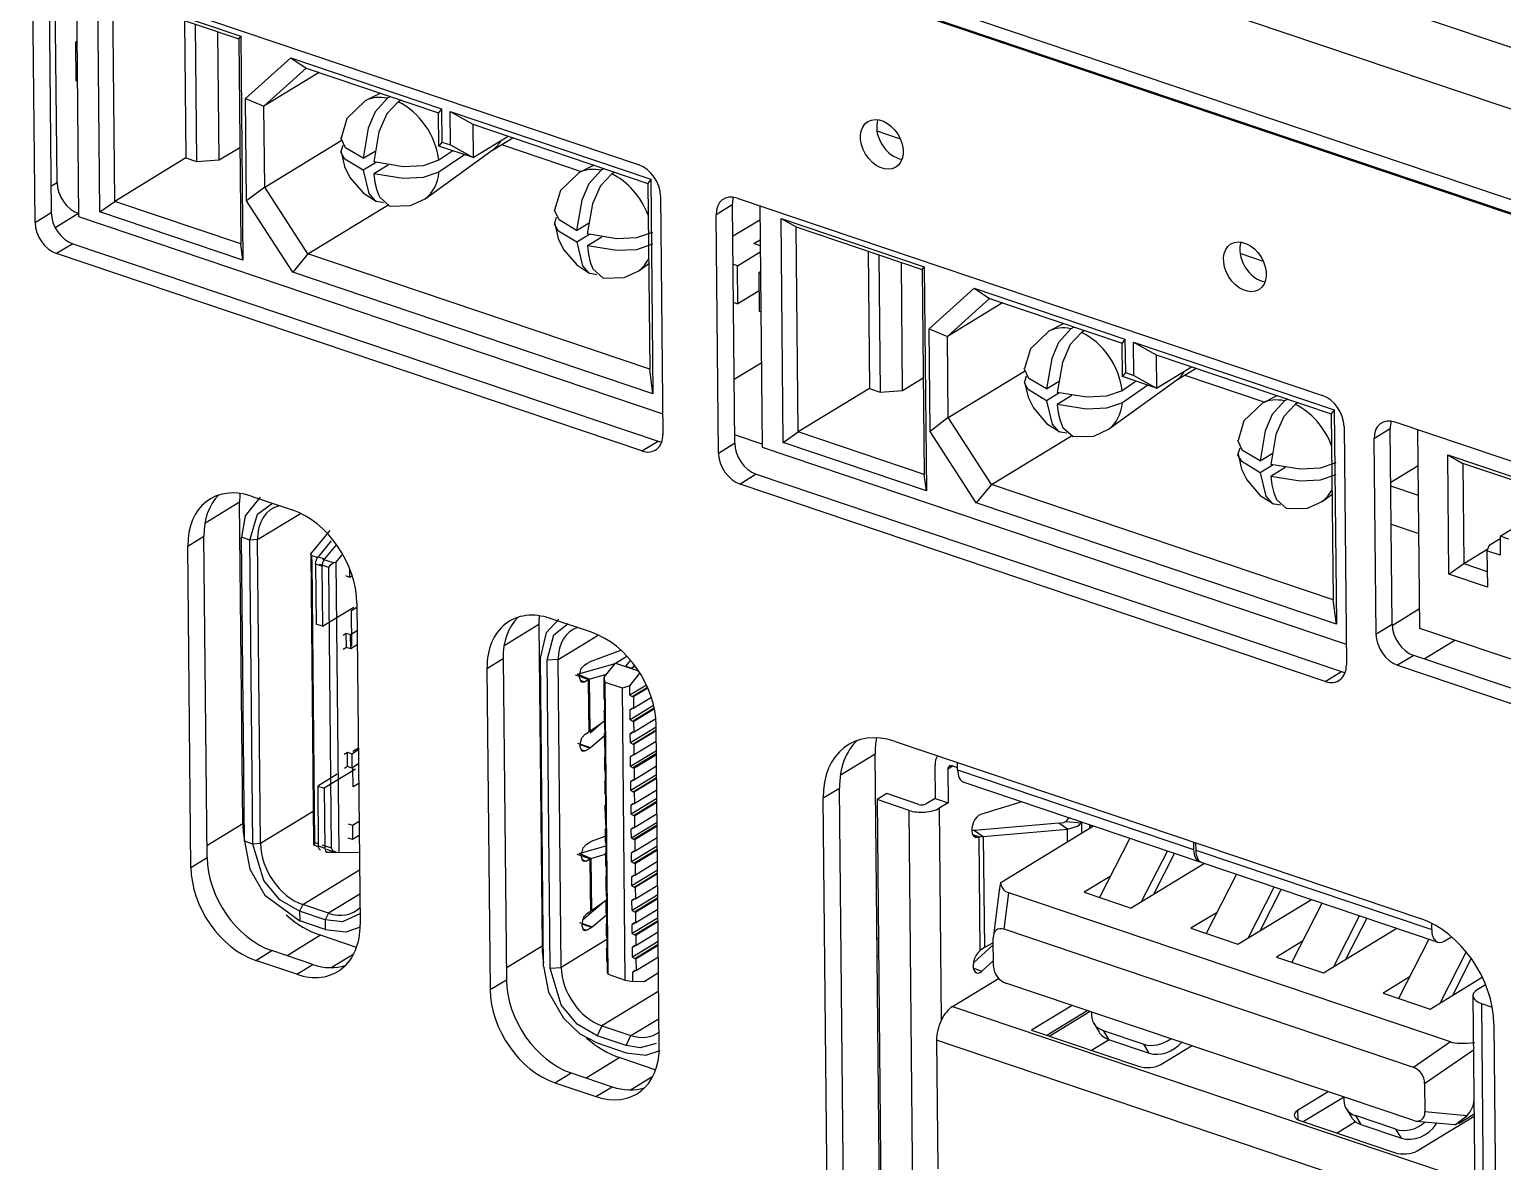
# Model space of a CAD drawing. Header units: millimetres. Extents: x 113 to 1101, y 63 to 734.
# Drawn here: x 945.29 to 972.78, y 255.66 to 276.79 of the extents above; entities that cross this region are included whole.
import ezdxf

# ---------------------------------------------------------------- set-up
doc = ezdxf.new("R2010")
doc.units = ezdxf.units.MM

msp = doc.modelspace()

# ---------------------------------------------------------------- linework, layer by layer
for p, q in [((1025.139, 258.844), (930.271, 290.853)), ((1025.15, 257.687), (930.282, 289.696)), ((940.264, 284.642), (1015.202, 259.358)), ((1015.692, 258.94), (940.754, 284.225)), ((940.876, 284.165), (1015.814, 258.881)), ((945.746, 277.949), (956.668, 274.264)), ((945.654, 277.823), (945.698, 273.373)), ((945.806, 273.934), (945.767, 277.942)), ((946.165, 277.808), (946.209, 273.298)), ((945.396, 273.188), (945.352, 277.638)), ((946.606, 273.386), (946.565, 277.569)), ((946.565, 277.569), (949.235, 276.668)), ((946.884, 273.584), (946.847, 277.411)), ((946.847, 277.411), (949.198, 276.617)), ((948.187, 276.958), (948.212, 274.394)), ((948.386, 276.891), (948.412, 274.326)), ((948.832, 274.356), (948.808, 276.749)), ((949.198, 276.617), (949.235, 276.668)), ((949.198, 276.617), (949.236, 272.79)), ((949.235, 276.668), (949.277, 272.485)), ((946.177, 276.568), (946.149, 276.551)), ((946.149, 276.551), (946.156, 275.839)), ((946.177, 276.541), (946.149, 276.551)), ((949.326, 275.507), (950.167, 276.265)), ((949.669, 275.362), (950.456, 276.072)), ((950.167, 276.265), (950.456, 276.072)), ((950.167, 276.265), (952.983, 275.314)), ((950.456, 276.072), (952.928, 275.239)), ((946.156, 275.839), (946.184, 275.829)), ((950.699, 275.991), (949.669, 275.362)), ((949.326, 275.507), (949.669, 275.362)), ((949.345, 273.592), (949.326, 275.507)), ((951.841, 275.605), (951.56, 275.463)), ((949.684, 273.849), (949.669, 275.362)), ((952.983, 275.314), (952.928, 275.239)), ((952.934, 274.616), (952.928, 275.239)), ((952.983, 275.314), (952.989, 274.691)), ((953.142, 275.261), (953.565, 275.023)), ((953.149, 274.638), (953.142, 275.261)), ((953.142, 275.261), (956.889, 273.996)), ((953.565, 275.023), (953.572, 274.4)), ((953.565, 275.023), (956.834, 273.92)), ((949.684, 273.849), (951.107, 274.718)), ((952.989, 274.691), (952.934, 274.616)), ((952.989, 274.691), (953.149, 274.638)), ((953.572, 274.4), (954.227, 274.8)), ((953.934, 274.542), (954.311, 274.772)), ((961.108, 274.9), (961.543, 274.754)), ((948.212, 274.394), (946.884, 273.584)), ((948.212, 274.394), (948.412, 274.326)), ((948.832, 274.356), (949.218, 274.592)), ((951.518, 274.387), (951.741, 274.523)), ((952.677, 273.632), (953.949, 274.553)), ((953.572, 274.4), (952.934, 274.616)), ((953.149, 274.638), (953.572, 274.4)), ((954.1, 274.643), (955.59, 274.14)), ((948.412, 274.326), (948.832, 274.356)), ((951.76, 274.311), (951.52, 274.165)), ((951.989, 274.262), (951.719, 274.097)), ((955.827, 274.26), (955.546, 274.118)), ((945.693, 273.865), (945.806, 273.934)), ((949.684, 273.849), (949.345, 273.592)), ((950.49, 272.601), (949.684, 273.849)), ((956.889, 273.996), (956.834, 273.92)), ((956.834, 273.92), (956.868, 270.45)), ((956.889, 273.996), (956.929, 269.991)), ((946.606, 273.386), (946.884, 273.584)), ((949.236, 272.79), (946.884, 273.584)), ((950.206, 272.26), (949.345, 273.592)), ((957.071, 273.684), (957.115, 269.234)), ((958.502, 273.645), (969.423, 269.96)), ((945.396, 273.188), (945.698, 273.373)), ((946.209, 273.354), (945.774, 273.089)), ((946.209, 273.298), (957.111, 269.619)), ((949.277, 272.485), (946.606, 273.386)), ((950.49, 272.601), (952, 273.522)), ((958.409, 273.519), (958.107, 273.335)), ((958.151, 268.885), (958.107, 273.335)), ((958.409, 273.519), (958.453, 269.069)), ((958.92, 273.504), (958.965, 268.994)), ((955.504, 273.042), (955.727, 273.178)), ((958.415, 272.931), (958.923, 273.24)), ((959.32, 273.265), (959.602, 273.107)), ((959.361, 269.082), (959.32, 273.265)), ((959.32, 273.265), (961.991, 272.364)), ((959.64, 269.28), (959.602, 273.107)), ((959.602, 273.107), (961.954, 272.313)), ((946.101, 272.793), (945.799, 272.609)), ((946.101, 272.793), (957.023, 269.108)), ((949.277, 272.485), (949.236, 272.79)), ((955.746, 272.966), (955.506, 272.82)), ((955.975, 272.917), (955.705, 272.753)), ((958.81, 272.794), (958.927, 272.865)), ((958.928, 272.754), (958.81, 272.794)), ((956.721, 268.924), (945.799, 272.609)), ((950.49, 272.601), (950.206, 272.26)), ((956.868, 270.45), (950.49, 272.601)), ((958.506, 272.382), (958.929, 272.64)), ((960.942, 272.654), (960.968, 270.09)), ((961.142, 272.587), (961.167, 270.023)), ((967.884, 272.614), (968.319, 272.467)), ((956.929, 269.991), (950.206, 272.26)), ((956.663, 272.287), (956.849, 272.421)), ((958.506, 272.382), (958.42, 272.411)), ((958.513, 271.67), (958.506, 272.382)), ((958.933, 272.265), (958.904, 272.247)), ((958.904, 272.247), (958.911, 271.535)), ((958.933, 272.238), (958.904, 272.247)), ((961.587, 270.052), (961.564, 272.445)), ((961.954, 272.313), (961.991, 272.364)), ((961.954, 272.313), (961.991, 268.486)), ((961.991, 272.364), (962.032, 268.181)), ((958.908, 271.911), (958.513, 271.67)), ((962.082, 271.203), (962.922, 271.961)), ((962.922, 271.961), (963.212, 271.769)), ((962.922, 271.961), (965.738, 271.011)), ((958.427, 271.699), (958.513, 271.67)), ((962.424, 271.059), (963.212, 271.769)), ((963.454, 271.687), (962.424, 271.059)), ((963.212, 271.769), (965.683, 270.935)), ((958.911, 271.535), (958.94, 271.526)), ((962.082, 271.203), (962.424, 271.059)), ((962.1, 269.288), (962.082, 271.203)), ((964.596, 271.301), (964.316, 271.159)), ((962.439, 269.546), (962.424, 271.059)), ((965.738, 271.011), (965.683, 270.935)), ((965.689, 270.312), (965.683, 270.935)), ((965.738, 271.011), (965.745, 270.388)), ((965.898, 270.957), (966.321, 270.72)), ((965.904, 270.334), (965.898, 270.957)), ((965.898, 270.957), (969.645, 269.693)), ((958.441, 270.261), (958.949, 270.571)), ((966.321, 270.72), (966.327, 270.097)), ((966.321, 270.72), (969.589, 269.617)), ((956.929, 269.991), (956.868, 270.45)), ((961.587, 270.052), (961.974, 270.288)), ((962.439, 269.546), (963.862, 270.414)), ((965.745, 270.388), (965.689, 270.312)), ((966.327, 270.097), (965.689, 270.312)), ((965.745, 270.388), (965.904, 270.334)), ((965.904, 270.334), (966.327, 270.097)), ((966.327, 270.097), (966.982, 270.496)), ((966.689, 270.238), (967.066, 270.468)), ((966.855, 270.339), (968.345, 269.837)), ((960.968, 270.09), (959.64, 269.28)), ((960.968, 270.09), (961.167, 270.023)), ((961.167, 270.023), (961.587, 270.052)), ((964.273, 270.083), (964.496, 270.219)), ((964.515, 270.007), (964.275, 269.861)), ((965.433, 269.328), (966.705, 270.249)), ((964.744, 269.958), (964.475, 269.794)), ((968.582, 269.957), (968.302, 269.815)), ((962.439, 269.546), (962.1, 269.288)), ((963.246, 268.298), (962.439, 269.546)), ((969.645, 269.693), (969.589, 269.617)), ((969.589, 269.617), (969.624, 266.146)), ((969.645, 269.693), (969.684, 265.688)), ((1011.038, 255.879), (970.779, 269.463)), ((958.964, 269.051), (958.452, 269.224)), ((959.361, 269.082), (959.64, 269.28)), ((961.991, 268.486), (959.64, 269.28)), ((962.962, 267.956), (962.1, 269.288)), ((963.246, 268.298), (964.739, 269.208)), ((969.826, 269.381), (969.87, 264.931)), ((970.687, 269.337), (970.385, 269.152)), ((970.385, 269.152), (970.421, 265.504)), ((970.723, 265.688), (970.687, 269.337)), ((971.241, 265.611), (971.204, 269.319)), ((956.721, 268.924), (957.023, 269.108)), ((958.151, 268.885), (958.453, 269.069)), ((958.965, 268.994), (969.867, 265.316)), ((962.032, 268.181), (959.361, 269.082)), ((968.259, 268.738), (968.482, 268.874)), ((968.501, 268.662), (968.261, 268.516)), ((968.73, 268.613), (968.461, 268.449)), ((970.697, 268.338), (971.211, 268.652)), ((971.761, 268.85), (972.043, 268.692)), ((971.761, 268.85), (977.19, 267.018)), ((971.783, 266.625), (971.761, 268.85)), ((972.043, 268.692), (972.062, 266.823)), ((973.016, 268.364), (972.043, 268.692)), ((958.856, 268.489), (958.554, 268.305)), ((958.856, 268.489), (969.778, 264.804)), ((962.032, 268.181), (961.991, 268.486)), ((949.429, 268.08), (950.194, 267.822)), ((969.476, 264.62), (958.554, 268.305)), ((963.246, 268.298), (962.962, 267.956)), ((969.624, 266.146), (963.246, 268.298)), ((969.419, 267.983), (969.604, 268.117)), ((971.216, 268.093), (970.697, 268.268)), ((949.214, 267.966), (948.566, 267.57)), ((949.274, 261.967), (949.214, 267.966)), ((969.684, 265.688), (962.962, 267.956)), ((949.547, 267.27), (950.348, 267.759)), ((970.704, 267.556), (971.223, 267.381)), ((972.738, 267.332), (973.21, 267.62)), ((948.246, 267.149), (948.548, 267.333)), ((948.607, 261.334), (948.548, 267.333)), ((949.407, 267.26), (949.247, 267.314)), ((949.303, 261.636), (949.247, 267.314)), ((949.547, 267.27), (949.407, 267.26)), ((949.463, 261.582), (949.407, 267.26)), ((949.603, 261.592), (949.547, 267.27)), ((972.738, 267.284), (972.535, 267.16)), ((972.905, 267.276), (972.738, 267.332)), ((972.738, 267.332), (972.741, 266.976)), ((948.306, 261.15), (948.246, 267.149)), ((950.541, 267.012), (950.594, 261.581)), ((950.68, 266.93), (950.548, 266.975)), ((972.062, 266.823), (972.509, 267.096)), ((972.535, 267.16), (972.494, 267.059)), ((972.741, 266.976), (972.494, 267.059)), ((972.494, 267.059), (972.501, 266.383)), ((950.561, 266.852), (950.613, 261.613)), ((950.63, 266.812), (950.641, 265.693)), ((950.75, 266.772), (950.63, 266.812)), ((950.679, 266.95), (950.798, 266.909)), ((950.88, 266.745), (950.702, 266.804)), ((950.75, 266.772), (950.761, 265.653)), ((950.967, 266.833), (950.769, 266.9)), ((950.932, 261.505), (950.88, 266.745)), ((951.073, 261.419), (951.019, 266.85)), ((951.274, 266.564), (951.273, 266.719)), ((971.783, 266.625), (972.062, 266.823)), ((972.062, 266.823), (972.498, 266.676)), ((951.274, 266.564), (951.194, 266.591)), ((951.318, 266.591), (951.274, 266.564)), ((972.501, 266.383), (971.783, 266.625)), ((969.684, 265.688), (969.624, 266.146)), ((950.761, 265.653), (951.347, 266.01)), ((951.301, 265.947), (951.404, 266.01)), ((951.308, 265.28), (951.301, 265.947)), ((951.403, 266.083), (951.462, 260.085)), ((970.723, 265.668), (971.237, 265.982)), ((950.761, 265.653), (950.641, 265.693)), ((954.799, 265.682), (954.15, 265.287)), ((954.799, 265.682), (954.858, 259.684)), ((955.779, 265.539), (955.013, 265.797)), ((970.421, 265.504), (970.723, 265.688)), ((977.778, 263.405), (971.241, 265.611)), ((951.145, 265.486), (951.205, 265.523)), ((951.208, 265.256), (951.205, 265.523)), ((951.205, 265.523), (951.285, 265.496)), ((951.285, 265.496), (951.408, 265.572)), ((951.287, 265.229), (951.285, 265.496)), ((951.411, 265.305), (951.287, 265.229)), ((971.32, 265.043), (971.891, 265.391)), ((951.208, 265.256), (951.147, 265.219)), ((951.287, 265.229), (951.208, 265.256)), ((953.831, 264.865), (954.133, 265.049)), ((954.133, 265.049), (954.192, 259.051)), ((954.888, 259.308), (954.832, 265.057)), ((955.218, 259.282), (955.161, 265.032)), ((955.746, 264.984), (956.33, 265.204)), ((956.228, 264.962), (956.442, 265.093)), ((971.126, 265.108), (970.824, 264.924)), ((1011.385, 251.524), (971.126, 265.108)), ((953.831, 264.865), (953.89, 258.867)), ((955.008, 259.268), (954.951, 265.017)), ((955.52, 264.756), (956.223, 264.956)), ((955.739, 264.664), (956.062, 264.756)), ((956.018, 264.702), (956.228, 264.962)), ((956.228, 264.962), (956.66, 264.816)), ((956.508, 265.019), (956.418, 264.908)), ((956.418, 264.908), (956.537, 264.867)), ((956.497, 264.54), (956.686, 264.775)), ((956.537, 264.867), (956.583, 264.924)), ((956.598, 264.904), (956.537, 264.867)), ((969.476, 264.62), (969.778, 264.804)), ((970.824, 264.924), (1011.083, 251.34)), ((955.559, 264.693), (955.559, 264.737)), ((955.569, 264.642), (955.651, 264.614)), ((955.651, 264.614), (955.719, 264.656)), ((955.739, 264.664), (955.749, 263.69)), ((956.011, 264.531), (956.02, 264.537)), ((956.015, 264.519), (956.011, 264.531)), ((956.011, 264.531), (956.013, 264.309)), ((956.015, 264.519), (956.02, 264.526)), ((956.02, 264.526), (956.018, 264.702)), ((956.038, 264.6), (956.018, 264.702)), ((956.092, 259.154), (956.038, 264.6)), ((956.357, 264.492), (956.038, 264.6)), ((956.497, 264.54), (956.357, 264.492)), ((956.411, 259.046), (956.357, 264.492)), ((956.499, 264.365), (956.497, 264.54)), ((956.807, 264.553), (956.499, 264.365)), ((956.541, 264.341), (956.824, 264.514)), ((956.569, 264.343), (956.83, 264.502)), ((954.812, 264.324), (954.839, 264.34)), ((956.013, 264.309), (956.017, 264.296)), ((956.017, 264.296), (956.023, 264.25)), ((956.023, 264.25), (956.025, 264.063)), ((956.499, 264.365), (956.541, 264.341)), ((956.541, 264.341), (956.569, 264.343)), ((956.571, 264.121), (956.569, 264.343)), ((956.899, 264.32), (956.571, 264.121)), ((954.84, 264.175), (954.814, 264.159)), ((956.015, 264.069), (956.025, 264.074)), ((956.019, 264.056), (956.015, 264.069)), ((956.015, 264.069), (956.017, 263.864)), ((956.025, 264.063), (956.019, 264.056)), ((956.551, 264.119), (956.501, 264.089)), ((956.501, 264.089), (956.543, 264.119)), ((956.503, 263.902), (956.501, 264.089)), ((956.941, 264.169), (956.503, 263.902)), ((956.543, 264.119), (956.571, 264.121)), ((956.545, 263.878), (956.951, 264.126)), ((956.573, 263.88), (956.954, 264.112)), ((954.818, 263.744), (954.84, 263.757)), ((954.819, 263.646), (954.845, 263.663)), ((955.661, 263.635), (955.729, 263.677)), ((955.749, 263.69), (956.017, 263.88)), ((955.755, 263.662), (955.994, 263.864)), ((956.017, 263.864), (956.021, 263.851)), ((956.021, 263.851), (956.027, 263.805)), ((956.027, 263.805), (956.029, 263.636)), ((956.503, 263.902), (956.545, 263.878)), ((956.506, 263.644), (956.555, 263.674)), ((956.547, 263.674), (956.506, 263.644)), ((956.988, 263.768), (956.507, 263.475)), ((956.545, 263.878), (956.573, 263.88)), ((956.575, 263.676), (956.547, 263.674)), ((956.55, 263.451), (956.989, 263.719)), ((956.575, 263.676), (956.573, 263.88)), ((956.982, 263.923), (956.575, 263.676)), ((956.578, 263.453), (956.989, 263.704)), ((957.047, 257.802), (956.988, 263.8)), ((951.327, 263.322), (951.43, 263.384)), ((955.523, 263.466), (955.762, 263.385)), ((955.572, 263.402), (955.572, 263.447)), ((955.749, 263.375), (955.572, 263.435)), ((955.762, 263.385), (956.02, 263.603)), ((956.02, 263.641), (956.029, 263.647)), ((956.023, 263.629), (956.02, 263.641)), ((956.02, 263.641), (956.022, 263.437)), ((956.022, 263.437), (956.025, 263.424)), ((956.029, 263.636), (956.023, 263.629)), ((956.025, 263.424), (956.032, 263.378)), ((956.032, 263.378), (956.033, 263.191)), ((956.507, 263.475), (956.506, 263.644)), ((956.507, 263.475), (956.55, 263.451)), ((956.55, 263.451), (956.578, 263.453)), ((956.58, 263.248), (956.578, 263.453)), ((956.991, 263.499), (956.58, 263.248)), ((961.447, 263.502), (971.253, 260.193)), ((951.167, 263.261), (951.227, 263.298)), ((951.23, 263.031), (951.227, 263.298)), ((951.227, 263.298), (951.307, 263.271)), ((951.307, 263.271), (951.43, 263.347)), ((951.307, 263.271), (951.309, 263.004)), ((954.849, 263.272), (954.823, 263.256)), ((955.582, 263.352), (955.664, 263.324)), ((955.664, 263.324), (955.749, 263.375)), ((956.024, 263.196), (956.033, 263.202)), ((956.028, 263.184), (956.024, 263.196)), ((956.024, 263.196), (956.026, 262.974)), ((956.033, 263.191), (956.028, 263.184)), ((956.51, 263.217), (956.559, 263.247)), ((956.552, 263.246), (956.51, 263.217)), ((956.512, 263.03), (956.51, 263.217)), ((956.992, 263.323), (956.512, 263.03)), ((956.58, 263.248), (956.552, 263.246)), ((956.993, 263.274), (956.554, 263.006)), ((956.582, 263.008), (956.993, 263.259)), ((961.075, 263.263), (960.424, 262.866)), ((961.189, 251.693), (961.075, 263.263)), ((962.614, 262.973), (962.613, 263.109)), ((951.033, 262.888), (950.671, 262.668)), ((951.376, 262.984), (950.791, 262.627)), ((951.23, 263.031), (951.169, 262.994)), ((951.309, 263.004), (951.23, 263.031)), ((951.433, 263.08), (951.309, 263.004)), ((951.334, 262.654), (951.33, 263.017)), ((956.026, 262.974), (956.03, 262.961)), ((956.03, 262.961), (956.036, 262.915)), ((956.036, 262.915), (956.038, 262.746)), ((956.554, 263.006), (956.512, 263.03)), ((956.997, 262.878), (956.516, 262.585)), ((956.554, 263.006), (956.582, 263.008)), ((956.558, 262.561), (956.997, 262.829)), ((956.584, 262.786), (956.582, 263.008)), ((956.995, 263.036), (956.584, 262.786)), ((962.192, 263.06), (962.198, 262.437)), ((962.525, 263.037), (962.431, 262.98)), ((962.431, 262.98), (962.437, 262.357)), ((962.614, 263.007), (962.51, 263.042)), ((962.614, 262.973), (967.019, 261.486)), ((950.671, 262.668), (950.682, 261.549)), ((950.671, 262.668), (950.791, 262.627)), ((950.791, 262.627), (950.802, 261.508)), ((951.437, 262.717), (951.334, 262.654)), ((954.829, 262.62), (954.856, 262.636)), ((956.028, 262.751), (956.038, 262.757)), ((956.032, 262.739), (956.028, 262.751)), ((956.028, 262.751), (956.031, 262.529)), ((956.038, 262.746), (956.032, 262.739)), ((956.564, 262.784), (956.514, 262.754)), ((956.514, 262.754), (956.556, 262.784)), ((956.516, 262.585), (956.514, 262.754)), ((956.516, 262.585), (956.558, 262.561)), ((956.556, 262.784), (956.584, 262.786)), ((956.558, 262.561), (956.586, 262.563)), ((956.586, 262.563), (956.997, 262.814)), ((956.589, 262.341), (956.586, 262.563)), ((957, 262.591), (956.589, 262.341)), ((960.107, 262.446), (960.409, 262.63)), ((960.523, 251.06), (960.409, 262.63)), ((962.728, 262.741), (967.132, 261.255)), ((956.031, 262.529), (956.034, 262.516)), ((956.033, 262.306), (956.042, 262.312)), ((956.037, 262.294), (956.033, 262.306)), ((956.033, 262.306), (956.035, 262.084)), ((956.034, 262.516), (956.041, 262.47)), ((956.042, 262.301), (956.037, 262.294)), ((956.041, 262.47), (956.042, 262.301)), ((956.568, 262.339), (956.519, 262.309)), ((956.519, 262.309), (956.561, 262.339)), ((956.52, 262.14), (956.519, 262.309)), ((957.001, 262.433), (956.52, 262.14)), ((956.561, 262.339), (956.589, 262.341)), ((956.563, 262.116), (957.002, 262.384)), ((956.591, 262.118), (957.002, 262.369)), ((960.221, 250.876), (960.107, 262.446)), ((961.291, 262.526), (961.11, 262.416)), ((961.11, 262.416), (961.217, 251.558)), ((961.708, 262.214), (961.11, 262.416)), ((961.889, 262.324), (961.291, 262.526)), ((962.198, 262.437), (962.029, 262.334)), ((962.198, 262.437), (962.437, 262.357)), ((962.437, 262.357), (962.268, 262.254)), ((963.812, 262.375), (963.04, 262.136)), ((950.588, 262.193), (949.603, 261.592)), ((951.32, 261.936), (951.444, 262.012)), ((954.834, 262.09), (954.861, 262.106)), ((956.035, 262.084), (956.039, 262.071)), ((956.039, 262.071), (956.045, 262.025)), ((956.045, 262.025), (956.047, 261.856)), ((956.52, 262.14), (956.563, 262.116)), ((956.563, 262.116), (956.591, 262.118)), ((956.593, 261.896), (956.591, 262.118)), ((957.004, 262.146), (956.593, 261.896)), ((961.815, 251.356), (961.708, 262.214)), ((962.268, 262.254), (962.307, 258.291)), ((964.69, 262.079), (964.633, 262.008)), ((964.633, 262.008), (964.927, 261.982)), ((948.605, 261.559), (949.274, 261.967)), ((951.24, 261.963), (951.32, 261.936)), ((951.32, 261.936), (951.322, 261.669)), ((951.446, 261.745), (951.322, 261.669)), ((955.78, 261.638), (956.038, 261.735)), ((956.037, 261.861), (956.046, 261.867)), ((956.041, 261.849), (956.037, 261.861)), ((956.037, 261.861), (956.039, 261.639)), ((956.047, 261.856), (956.041, 261.849)), ((956.573, 261.894), (956.523, 261.864)), ((956.523, 261.864), (956.565, 261.894)), ((956.525, 261.695), (956.523, 261.864)), ((957.006, 261.988), (956.525, 261.695)), ((956.565, 261.894), (956.593, 261.896)), ((957.006, 261.939), (956.567, 261.671)), ((956.595, 261.673), (957.006, 261.924)), ((963.017, 261.719), (962.894, 261.76)), ((962.906, 261.739), (962.99, 261.71)), ((964.502, 261.977), (962.931, 261.84)), ((962.931, 261.84), (963.094, 261.727)), ((963.094, 261.727), (964.665, 261.864)), ((963.418, 260.866), (965.151, 261.923)), ((964.665, 261.864), (964.502, 261.977)), ((964.667, 261.629), (964.665, 261.864)), ((964.927, 261.982), (964.937, 261.995)), ((964.927, 261.982), (964.929, 261.788)), ((965.075, 261.949), (965.076, 261.878)), ((965.114, 261.901), (965.113, 261.936)), ((949.463, 261.582), (949.303, 261.636)), ((949.603, 261.592), (949.463, 261.582)), ((950.59, 261.572), (950.683, 261.541)), ((950.682, 261.59), (950.613, 261.613)), ((950.682, 261.549), (950.802, 261.508)), ((950.932, 261.505), (950.756, 261.564)), ((950.834, 261.49), (951.011, 261.43)), ((951.322, 261.669), (951.243, 261.696)), ((955.553, 261.41), (956.05, 261.551)), ((955.681, 261.579), (955.766, 261.631)), ((956.039, 261.639), (956.043, 261.626)), ((956.043, 261.626), (956.049, 261.58)), ((956.049, 261.58), (956.051, 261.411)), ((956.567, 261.671), (956.525, 261.695)), ((957.01, 261.543), (956.529, 261.25)), ((956.567, 261.671), (956.595, 261.673)), ((956.572, 261.226), (957.011, 261.494)), ((956.597, 261.451), (956.595, 261.673)), ((957.008, 261.701), (956.597, 261.451)), ((956.6, 261.228), (957.011, 261.479)), ((962.99, 261.71), (963.017, 261.719)), ((963.038, 259.596), (963.017, 261.719)), ((963.094, 261.727), (963.114, 259.654)), ((965.827, 261.695), (965.263, 260.587)), ((966.529, 261.458), (966.043, 260.504)), ((967.017, 261.622), (967.019, 261.486)), ((967.057, 261.609), (967.058, 261.473)), ((967.058, 261.473), (971.463, 259.987)), ((948.306, 261.15), (948.607, 261.334)), ((955.592, 261.346), (955.592, 261.391)), ((955.602, 261.296), (955.684, 261.268)), ((955.684, 261.268), (955.752, 261.309)), ((955.772, 261.318), (956.042, 261.395)), ((955.772, 261.318), (955.782, 260.344)), ((956.042, 261.416), (956.051, 261.422)), ((956.045, 261.404), (956.042, 261.416)), ((956.042, 261.416), (956.044, 261.194)), ((956.044, 261.194), (956.048, 261.181)), ((956.051, 261.411), (956.045, 261.404)), ((956.048, 261.181), (956.054, 261.135)), ((956.577, 261.449), (956.528, 261.419)), ((956.528, 261.419), (956.569, 261.449)), ((956.529, 261.25), (956.528, 261.419)), ((956.529, 261.25), (956.572, 261.226)), ((956.569, 261.449), (956.597, 261.451)), ((956.572, 261.226), (956.6, 261.228)), ((956.602, 261.006), (956.6, 261.228)), ((957.013, 261.256), (956.602, 261.006)), ((967.223, 261.224), (965.853, 260.388)), ((966.661, 261.413), (966.268, 260.641)), ((967.172, 261.241), (971.577, 259.755)), ((950.393, 260.456), (951.452, 261.102)), ((956.046, 260.971), (956.055, 260.977)), ((956.05, 260.959), (956.046, 260.971)), ((956.046, 260.971), (956.048, 260.749)), ((956.055, 260.966), (956.05, 260.959)), ((956.054, 261.135), (956.055, 260.966)), ((956.582, 261.004), (956.532, 260.974)), ((956.532, 260.974), (956.574, 261.004)), ((956.534, 260.805), (956.532, 260.974)), ((957.014, 261.098), (956.534, 260.805)), ((956.574, 261.004), (956.602, 261.006)), ((956.576, 260.781), (957.015, 261.049)), ((956.604, 260.783), (957.015, 261.034)), ((965.464, 260.981), (964.976, 260.684)), ((967.82, 261.022), (967.256, 259.915)), ((951.457, 260.652), (950.871, 260.295)), ((956.048, 260.749), (956.052, 260.736)), ((956.052, 260.736), (956.058, 260.69)), ((956.058, 260.69), (956.06, 260.503)), ((956.534, 260.805), (956.576, 260.781)), ((957.019, 260.635), (956.538, 260.342)), ((956.576, 260.781), (956.604, 260.783)), ((956.606, 260.561), (956.604, 260.783)), ((957.017, 260.811), (956.606, 260.561)), ((963.398, 260.776), (963.281, 259.871)), ((963.483, 259.993), (963.571, 260.672)), ((971.812, 257.891), (963.571, 260.672)), ((964.976, 260.684), (965.853, 260.388)), ((968.522, 260.786), (968.036, 259.831)), ((968.654, 260.741), (968.261, 259.969)), ((950.393, 260.456), (950.333, 260.33)), ((950.871, 260.295), (950.393, 260.456)), ((955.616, 260.171), (956.027, 260.518)), ((955.782, 260.344), (956.06, 260.541)), ((956.05, 260.509), (956.06, 260.514)), ((956.054, 260.496), (956.05, 260.509)), ((956.05, 260.509), (956.052, 260.304)), ((956.06, 260.503), (956.054, 260.496)), ((956.586, 260.559), (956.536, 260.529)), ((956.536, 260.529), (956.578, 260.559)), ((956.538, 260.342), (956.536, 260.529)), ((956.578, 260.559), (956.606, 260.561)), ((956.581, 260.318), (957.019, 260.586)), ((956.609, 260.32), (957.02, 260.571)), ((957.022, 260.366), (956.611, 260.116)), ((967.846, 259.716), (969.216, 260.551)), ((969.415, 260.485), (968.85, 259.377)), ((950.812, 260.169), (950.333, 260.33)), ((950.333, 260.33), (950.335, 260.152)), ((950.813, 259.991), (950.335, 260.152)), ((950.871, 260.295), (950.812, 260.169)), ((950.812, 260.169), (950.813, 259.991)), ((955.556, 260.12), (955.796, 260.039)), ((955.605, 260.056), (955.605, 260.1)), ((955.782, 260.029), (955.605, 260.089)), ((955.694, 260.289), (955.762, 260.33)), ((955.796, 260.039), (956.06, 260.263)), ((956.052, 260.304), (956.056, 260.291)), ((956.055, 260.081), (956.064, 260.087)), ((956.059, 260.069), (956.055, 260.081)), ((956.055, 260.081), (956.057, 259.877)), ((956.056, 260.291), (956.062, 260.245)), ((956.062, 260.245), (956.064, 260.076)), ((956.538, 260.342), (956.581, 260.318)), ((956.541, 260.084), (956.59, 260.114)), ((956.583, 260.114), (956.541, 260.084)), ((956.542, 259.915), (956.541, 260.084)), ((957.023, 260.208), (956.542, 259.915)), ((956.581, 260.318), (956.609, 260.32)), ((956.611, 260.116), (956.583, 260.114)), ((956.585, 259.891), (957.024, 260.159)), ((956.611, 260.116), (956.609, 260.32)), ((956.613, 259.893), (957.024, 260.144)), ((967.457, 260.309), (966.969, 260.012)), ((970.116, 260.248), (969.63, 259.293)), ((970.249, 260.203), (969.856, 259.431)), ((971.463, 259.987), (971.462, 260.105)), ((950.724, 259.881), (950.1, 259.5)), ((951.396, 259.655), (950.724, 259.881)), ((955.615, 260.005), (955.697, 259.977)), ((955.697, 259.977), (955.782, 260.029)), ((956.057, 259.877), (956.061, 259.864)), ((956.064, 260.076), (956.059, 260.069)), ((956.061, 259.864), (956.067, 259.818)), ((956.067, 259.818), (956.068, 259.631)), ((956.542, 259.915), (956.585, 259.891)), ((956.585, 259.891), (956.613, 259.893)), ((956.615, 259.688), (956.613, 259.893)), ((957.026, 259.939), (956.615, 259.688)), ((961.135, 259.827), (961.109, 259.811)), ((963.284, 259.302), (963.279, 259.832)), ((971.122, 257.415), (963.483, 259.993)), ((966.969, 260.012), (967.846, 259.716)), ((969.44, 259.178), (970.811, 260.013)), ((971.408, 259.812), (970.843, 258.704)), ((971.708, 259.778), (971.832, 259.854)), ((949.514, 259.412), (949.816, 259.596)), ((950.582, 259.338), (949.816, 259.596)), ((950.924, 259.278), (951.344, 259.534)), ((954.19, 259.276), (954.858, 259.684)), ((956.067, 259.8), (955.218, 259.282)), ((956.059, 259.636), (956.068, 259.642)), ((956.063, 259.624), (956.059, 259.636)), ((956.059, 259.636), (956.061, 259.414)), ((956.068, 259.631), (956.063, 259.624)), ((956.545, 259.657), (956.595, 259.687)), ((956.587, 259.686), (956.545, 259.657)), ((956.547, 259.47), (956.545, 259.657)), ((957.028, 259.763), (956.547, 259.47)), ((956.615, 259.688), (956.587, 259.686)), ((956.589, 259.446), (957.028, 259.714)), ((956.617, 259.448), (957.028, 259.699)), ((963.28, 259.704), (962.909, 259.365)), ((963.038, 259.596), (963.011, 259.572)), ((963.28, 259.74), (963.114, 259.654)), ((969.051, 259.771), (968.564, 259.474)), ((972.107, 259.571), (971.623, 258.621)), ((950.28, 259.153), (949.514, 259.412)), ((950.28, 259.153), (950.582, 259.338)), ((955.008, 259.268), (955.218, 259.282)), ((956.061, 259.414), (956.065, 259.401)), ((956.065, 259.401), (956.071, 259.355)), ((956.071, 259.355), (956.073, 259.18)), ((956.547, 259.47), (956.589, 259.446)), ((956.589, 259.446), (956.617, 259.448)), ((956.619, 259.226), (956.617, 259.448)), ((957.03, 259.476), (956.619, 259.226)), ((961.112, 259.48), (961.139, 259.497)), ((962.908, 259.267), (963.069, 259.212)), ((963.069, 259.212), (963.283, 259.408)), ((968.564, 259.474), (969.44, 259.178)), ((972.2, 259.449), (971.849, 258.758)), ((953.89, 258.867), (954.192, 259.051)), ((956.073, 259.18), (956.092, 259.154)), ((956.092, 259.154), (956.411, 259.046)), ((956.411, 259.046), (956.551, 259.019)), ((956.599, 259.224), (956.55, 259.194)), ((956.55, 259.194), (956.591, 259.224)), ((956.551, 259.019), (956.55, 259.194)), ((956.763, 259.015), (956.551, 259.019)), ((956.591, 259.224), (956.619, 259.226)), ((957.033, 259.18), (956.763, 259.015)), ((962.519, 258.552), (963.38, 259.077)), ((971.108, 256.427), (963.517, 258.988)), ((971.044, 259.099), (970.557, 258.801)), ((971.434, 258.505), (972.407, 259.099)), ((957.037, 258.84), (955.976, 258.193)), ((970.557, 258.801), (971.434, 258.505)), ((972.232, 258.753), (972.339, 247.895)), ((972.469, 258.959), (972.313, 258.864)), ((962.519, 258.552), (972.266, 255.263)), ((964.75, 258.572), (963.995, 258.111)), ((964.278, 258.016), (965.033, 258.476)), ((965.088, 258.458), (964.333, 257.997)), ((972.39, 258.61), (972.591, 258.542)), ((972.39, 258.61), (972.497, 247.752)), ((955.976, 258.193), (956.518, 258.01)), ((956.518, 258.01), (957.042, 258.33)), ((965.156, 258.239), (965.256, 258.074)), ((972.623, 258.223), (972.737, 246.653)), ((956.429, 257.821), (955.886, 258.004)), ((956.429, 257.821), (956.518, 258.01)), ((962.222, 257.923), (962.245, 255.52)), ((972.067, 254.601), (962.222, 257.923)), ((963.995, 258.111), (965.988, 257.439)), ((965.113, 257.734), (965.441, 257.934)), ((965.332, 258.103), (965.432, 257.937)), ((965.332, 258.103), (966.088, 257.848)), ((965.432, 257.937), (966.188, 257.682)), ((971.812, 257.891), (971.122, 257.415)), ((955.888, 257.871), (956.43, 257.688)), ((966.188, 257.682), (966.088, 257.848)), ((966.408, 257.469), (966.982, 257.819)), ((971.331, 257.115), (972.242, 257.743)), ((956.309, 257.598), (955.684, 257.217)), ((956.309, 257.598), (956.98, 257.371)), ((955.099, 257.128), (955.401, 257.312)), ((955.099, 257.128), (955.864, 256.87)), ((955.401, 257.312), (956.166, 257.054)), ((956.509, 256.994), (956.928, 257.25)), ((971.331, 257.115), (971.336, 256.585)), ((955.864, 256.87), (956.166, 257.054)), ((969.533, 256.958), (968.959, 256.608)), ((969.061, 256.402), (969.817, 256.862)), ((968.959, 256.608), (968.961, 256.442)), ((969.864, 256.65), (969.964, 256.485)), ((970.04, 256.514), (970.14, 256.349)), ((970.796, 256.259), (970.04, 256.514)), ((972.119, 256.513), (971.336, 256.585)), ((971.96, 256.37), (972.254, 256.548)), ((969.017, 256.417), (970.771, 255.825)), ((970.043, 256.399), (969.697, 256.187)), ((970.14, 256.349), (970.896, 256.094)), ((970.896, 256.094), (970.796, 256.259)), ((971.167, 256.414), (971.897, 256.347)), ((971.191, 255.855), (972.254, 256.503)), ((971.546, 256.354), (971.53, 256.38)), ((971.561, 256.378), (971.546, 256.354))]:
    msp.add_line(p, q)
for points in [[(951.974, 275.509), (951.742, 275.253), (951.615, 274.951), (951.518, 274.387)], [(952.034, 275.54), (952, 275.522), (951.974, 275.509)], [(951.56, 275.463), (951.218, 275.133), (951.108, 274.766)], [(952.173, 275.441), (951.961, 275.218), (951.814, 274.88), (951.717, 274.32)], [(952.233, 275.473), (952.199, 275.455), (952.173, 275.441)], [(951.518, 274.387), (951.191, 274.582), (951.102, 274.767)], [(951.52, 274.165), (951.178, 274.374), (951.106, 274.502), (951.145, 274.633)], [(951.109, 274.509), (951.173, 274.233), (951.274, 274.032)], [(953.192, 274.528), (953.047, 274.428), (952.932, 274.35)], [(953.411, 274.454), (953.144, 274.271), (952.934, 274.127)], [(951.52, 274.165), (951.627, 273.728), (951.741, 273.593), (951.898, 273.565)], [(952.932, 274.35), (952.638, 274.248), (952.269, 274.231), (951.717, 274.32)], [(952.934, 274.127), (952.638, 274.026), (952.267, 274.009), (951.719, 274.097)], [(955.546, 274.118), (955.204, 273.789), (955.094, 273.421)], [(955.96, 274.164), (955.729, 273.908), (955.601, 273.606), (955.504, 273.042)], [(956.02, 274.195), (955.986, 274.178), (955.96, 274.164)], [(956.219, 274.128), (956.185, 274.11), (956.159, 274.096)], [(951.274, 274.032), (951.52, 273.743), (951.767, 273.584)], [(951.719, 274.097), (951.738, 273.938), (951.772, 273.793), (951.822, 273.668), (952.013, 273.496)], [(956.159, 274.096), (955.947, 273.873), (955.8, 273.535), (955.703, 272.975)], [(952.014, 273.496), (952.403, 273.504), (952.677, 273.632)], [(955.504, 273.042), (955.177, 273.237), (955.088, 273.422)], [(955.506, 272.82), (955.164, 273.03), (955.092, 273.157), (955.131, 273.288)], [(955.095, 273.164), (955.159, 272.888), (955.26, 272.687)], [(956.918, 273.005), (956.624, 272.904), (956.255, 272.886), (955.703, 272.975)], [(955.506, 272.82), (955.613, 272.383), (955.727, 272.248), (955.884, 272.22)], [(956.92, 272.782), (956.624, 272.681), (956.253, 272.664), (955.705, 272.753)], [(955.705, 272.753), (955.724, 272.593), (955.758, 272.448), (955.808, 272.323), (955.999, 272.151)], [(955.26, 272.687), (955.506, 272.398), (955.753, 272.239)], [(956, 272.151), (956.389, 272.159), (956.663, 272.287)], [(964.316, 271.159), (963.973, 270.83), (963.864, 270.463)], [(964.729, 271.205), (964.498, 270.949), (964.371, 270.647), (964.273, 270.083)], [(964.928, 271.138), (964.716, 270.914), (964.569, 270.576), (964.472, 270.016)], [(964.789, 271.236), (964.755, 271.219), (964.729, 271.205)], [(964.988, 271.169), (964.955, 271.151), (964.928, 271.138)], [(964.273, 270.083), (963.946, 270.278), (963.858, 270.463)], [(964.275, 269.861), (963.933, 270.071), (963.861, 270.198), (963.9, 270.329)], [(963.865, 270.205), (963.929, 269.929), (964.029, 269.728)], [(965.687, 270.046), (965.393, 269.945), (965.024, 269.927), (964.472, 270.016)], [(965.948, 270.225), (965.802, 270.125), (965.687, 270.046)], [(966.167, 270.151), (965.9, 269.967), (965.69, 269.823)], [(964.029, 269.728), (964.276, 269.439), (964.522, 269.28)], [(964.275, 269.861), (964.382, 269.424), (964.496, 269.289), (964.653, 269.261)], [(965.69, 269.823), (965.393, 269.722), (965.022, 269.705), (964.475, 269.794)], [(964.475, 269.794), (964.493, 269.635), (964.527, 269.49), (964.578, 269.364), (964.769, 269.192)], [(968.302, 269.814), (967.959, 269.485), (967.85, 269.118)], [(968.715, 269.86), (968.484, 269.604), (968.357, 269.302), (968.259, 268.738)], [(968.914, 269.793), (968.702, 269.569), (968.555, 269.231), (968.458, 268.671)], [(968.775, 269.891), (968.741, 269.874), (968.715, 269.86)], [(968.974, 269.824), (968.941, 269.807), (968.914, 269.793)], [(964.77, 269.193), (965.158, 269.2), (965.432, 269.328)], [(968.259, 268.738), (967.932, 268.933), (967.844, 269.118)], [(968.261, 268.516), (967.919, 268.726), (967.847, 268.853), (967.886, 268.984)], [(967.851, 268.861), (967.915, 268.584), (968.015, 268.383)], [(969.674, 268.701), (969.379, 268.6), (969.01, 268.582), (968.458, 268.671)], [(968.015, 268.383), (968.262, 268.094), (968.509, 267.935)], [(968.261, 268.516), (968.368, 268.079), (968.482, 267.944), (968.639, 267.916)], [(969.676, 268.479), (969.379, 268.377), (969.008, 268.36), (968.461, 268.449)], [(968.461, 268.449), (968.479, 268.29), (968.513, 268.145), (968.564, 268.019), (968.755, 267.847)], [(949.6, 268.062), (949.317, 267.714), (949.247, 267.314)], [(949.407, 267.26), (949.545, 267.743), (949.827, 267.947)], [(968.756, 267.848), (969.144, 267.855), (969.419, 267.983)], [(950.896, 267.44), (950.541, 267.012)], [(950.922, 267.243), (950.679, 266.95)], [(950.548, 266.975), (950.541, 267.012)], [(950.548, 266.975), (950.554, 266.939), (950.557, 266.911), (950.56, 266.881), (950.561, 266.852)], [(951.016, 267.172), (950.798, 266.909)], [(951.019, 266.85), (951.128, 266.982)], [(950.63, 266.812), (950.636, 266.862), (950.647, 266.894), (950.661, 266.924), (950.679, 266.95)], [(950.798, 266.909), (950.772, 266.868), (950.76, 266.837), (950.752, 266.804), (950.75, 266.772)], [(950.88, 266.745), (950.914, 266.806), (950.967, 266.833)], [(951.019, 266.85), (950.967, 266.833)], [(954.832, 265.057), (954.941, 265.534), (955.173, 265.782)], [(954.951, 265.017), (955.08, 265.49), (955.346, 265.7)], [(955.161, 265.032), (955.57, 265.281), (955.892, 265.477)], [(955.161, 265.032), (954.951, 265.017)], [(955.739, 264.665), (955.52, 264.756)], [(955.559, 264.737), (955.591, 264.86), (955.648, 264.926)], [(955.648, 264.926), (955.696, 264.955), (955.733, 264.977)], [(955.733, 264.977), (955.746, 264.984)], [(955.719, 264.656), (955.48, 264.736)], [(955.651, 264.614), (955.616, 264.603), (955.587, 264.614), (955.559, 264.693)], [(955.719, 264.655), (955.739, 264.665)], [(955.719, 264.656), (955.725, 264.108), (955.729, 263.677)], [(955.749, 263.69), (955.729, 263.677)], [(955.572, 263.447), (955.604, 263.57), (955.661, 263.635)], [(955.664, 263.324), (955.629, 263.312), (955.6, 263.324), (955.572, 263.402)], [(955.762, 263.385), (955.749, 263.375)], [(964.502, 261.977), (964.594, 261.989), (964.633, 262.008)], [(962.931, 261.84), (962.902, 261.835), (962.881, 261.831)], [(964.665, 261.864), (964.849, 261.919), (964.927, 261.982)], [(949.303, 261.636), (949.405, 261.118), (949.682, 260.633), (950.335, 260.152)], [(950.333, 260.33), (949.966, 260.545), (949.667, 260.903), (949.463, 261.582)], [(950.594, 261.581), (950.601, 261.57)], [(950.613, 261.613), (950.611, 261.578), (950.608, 261.57), (950.606, 261.567), (950.604, 261.568), (950.601, 261.57)], [(950.733, 261.471), (950.712, 261.477), (950.696, 261.492), (950.682, 261.549)], [(950.802, 261.508), (950.816, 261.452), (950.832, 261.436), (950.852, 261.431)], [(951.021, 261.429), (950.955, 261.458), (950.932, 261.505)], [(955.592, 261.391), (955.624, 261.514), (955.681, 261.579)], [(955.766, 261.631), (955.78, 261.638)], [(963.017, 261.719), (963.057, 261.725), (963.094, 261.727)], [(950.852, 261.431), (951.005, 261.434)], [(951.073, 261.419), (951.021, 261.429)], [(951.432, 261.427), (951.073, 261.419)], [(955.752, 261.309), (955.513, 261.39)], [(955.772, 261.318), (955.553, 261.409)], [(955.684, 261.268), (955.649, 261.257), (955.62, 261.268), (955.592, 261.346)], [(955.752, 261.309), (955.772, 261.318)], [(955.752, 261.309), (955.758, 260.761), (955.762, 260.33)], [(951.469, 260.291), (951.135, 260.13), (950.812, 260.169)], [(955.605, 260.1), (955.637, 260.224), (955.694, 260.289)], [(955.782, 260.343), (955.762, 260.331)], [(950.813, 259.991), (951.204, 259.946), (951.47, 260.038)], [(955.697, 259.977), (955.662, 259.966), (955.633, 259.978), (955.605, 260.056)], [(955.796, 260.039), (955.782, 260.029)], [(963.114, 259.654), (963.069, 259.623), (963.038, 259.596)], [(954.888, 259.308), (954.981, 258.822), (955.258, 258.333), (955.565, 258.039), (955.888, 257.871)], [(955.886, 258.004), (955.515, 258.222), (955.213, 258.582), (955.008, 259.268)], [(955.976, 258.193), (955.886, 258.004)], [(956.987, 257.861), (956.692, 257.778), (956.429, 257.821)], [(956.43, 257.688), (956.796, 257.643), (957.066, 257.733)], [(971.884, 256.355), (971.891, 256.348), (971.905, 256.347), (972.119, 256.513)]]:
    msp.add_lwpolyline(points)
for centre, major_axis, ratio, start_param, end_param in [((952.083, 274.525), (0.559, -0.917), 0.707153, 2.557507, 3.090346), ((952.083, 274.525), (0.559, -0.917), 0.707153, 0.98671, 2.324244), ((961.502, 274.831), (-0.26, 0.427), 0.707153, 0.509091, 2.617983), ((953.423, 275.343), (-0.495, 0.811), 0.707153, 3.197563, 3.521933), ((952.083, 274.525), (0.559, -0.917), 0.707153, 0.055214, 0.753447), ((956.069, 273.181), (0.559, -0.917), 0.707153, 2.557507, 3.090346), ((956.672, 273.819), (-0.26, 0.427), 0.707153, 4.011672, 5.582468), ((946.205, 273.8), (0.26, -0.427), 0.707153, 4.011672, 5.582468), ((956.069, 273.181), (0.559, -0.917), 0.707153, 1.309181, 2.324244), ((958.506, 273.2), (-0.26, 0.427), 0.707153, 5.582468, 7.153264), ((958.808, 273.384), (0.26, -0.427), 0.707153, 3.665115, 4.011672), ((946.096, 273.238), (0.26, -0.427), 0.707153, 4.011672, 5.582468), ((945.795, 273.054), (-0.26, 0.427), 0.707153, 0.870079, 2.440875), ((968.278, 272.545), (-0.26, 0.427), 0.707153, 0.509091, 2.617983), ((956.069, 273.181), (0.559, -0.917), 0.707153, 0.055214, 0.430956), ((964.838, 270.222), (0.559, -0.917), 0.707153, 2.557507, 3.090346), ((964.838, 270.222), (0.559, -0.917), 0.707153, 0.98671, 2.324244), ((966.179, 271.039), (-0.495, 0.811), 0.707153, 3.197563, 3.521933), ((964.838, 270.222), (0.559, -0.917), 0.707153, 0.055214, 0.753447), ((968.824, 268.877), (0.559, -0.917), 0.707153, 2.557507, 3.090346), ((968.824, 268.877), (0.559, -0.917), 0.707153, 1.309181, 2.324244), ((969.428, 269.515), (-0.26, 0.427), 0.707153, 4.011672, 5.582468), ((970.784, 269.018), (-0.26, 0.427), 0.707153, 5.582468, 7.153264), ((971.085, 269.202), (0.26, -0.427), 0.707153, 3.665115, 4.011672), ((956.716, 269.369), (-0.26, 0.427), 0.707153, 2.440875, 4.011672), ((957.018, 269.553), (0.26, -0.427), 0.707153, 5.582468, 5.741315), ((958.55, 268.75), (-0.26, 0.427), 0.707153, 0.870079, 2.440875), ((958.852, 268.934), (0.26, -0.427), 0.707153, 4.011672, 5.582468), ((949.442, 266.745), (-0.781, 1.281), 0.707153, 5.582468, 7.153264), ((949.744, 266.929), (-0.781, 1.281), 0.707153, 0.167418, 0.870079), ((950.649, 267.482), (0.937, -1.537), 0.707153, 3.907214, 4.011672), ((968.824, 268.877), (0.559, -0.917), 0.707153, 0.055214, 0.430956), ((950.328, 267.006), (0.51, -0.837), 0.707153, 2.922815, 4.011672), ((950.207, 266.487), (-0.781, 1.281), 0.707153, 4.011672, 5.582468), ((955.027, 264.462), (0.781, -1.281), 0.707153, 2.440875, 4.011672), ((955.328, 264.646), (0.781, -1.281), 0.707153, 3.30901, 4.011672), ((956.234, 265.198), (0.937, -1.537), 0.707153, 3.907214, 4.011672), ((955.911, 264.779), (0.489, -0.803), 0.707153, 2.981082, 4.011672), ((971.121, 265.553), (0.26, -0.427), 0.707153, 4.011672, 5.582468), ((955.792, 264.204), (0.781, -1.281), 0.707153, 0.870079, 2.440875), ((970.82, 265.369), (-0.26, 0.427), 0.707153, 0.870079, 2.440875), ((969.472, 265.065), (-0.26, 0.427), 0.707153, 2.440875, 4.011672), ((969.774, 265.249), (0.26, -0.427), 0.707153, 5.582468, 5.759674), ((961.462, 261.989), (-0.885, 1.451), 0.707153, 5.582468, 7.153264), ((961.764, 262.173), (-0.885, 1.451), 0.707153, 0.139315, 0.870079), ((962.669, 262.725), (1.041, -1.707), 0.707153, 3.834393, 4.011672), ((962.511, 262.953), (-0.208, 0.341), 0.707153, 0.304175, 0.870079), ((962.511, 262.953), (0.0521, -0.0854), 0.707153, 2.440875, 4.011672), ((962.855, 263.12), (0.128, 0.379), 0.540463, 2.143424, 3.141591), ((961.949, 262.361), (-0.1, -0.001), 0.455889, 0.918219, 2.489015), ((961.949, 262.361), (0.4, 0.004), 0.455889, 4.059811, 5.630608), ((963.015, 261.923), (0.072, 0.213), 0.540463, 0.372298, 3.513891), ((950.709, 261.483), (0.937, -1.537), 0.707153, 4.011672, 4.20488), ((950.384, 261.328), (0.51, -0.837), 0.707153, 4.011672, 5.582468), ((967.26, 261.634), (-0.128, -0.379), 0.540463, 5.285016, 6.380622), ((967.3, 261.62), (0.128, 0.379), 0.540463, 2.143424, 3.141591), ((949.803, 260.931), (-0.781, 1.281), 0.707153, 0.870079, 2.440875), ((949.501, 260.747), (-0.781, 1.281), 0.707153, 0.870079, 2.440875), ((963.753, 261.182), (0.326, 0.534), 0.276728, 2.360483, 2.724057), ((963.724, 260.96), (0.25, 0.226), 0.802632, 2.612446, 3.563195), ((950.863, 261.167), (0.51, -0.837), 0.707153, 5.582468, 6.440638), ((950.709, 261.483), (0.937, -1.537), 0.707153, 5.119108, 5.582468), ((950.267, 260.488), (-0.781, 1.281), 0.707153, 2.440875, 4.011672), ((971.268, 258.68), (-0.885, 1.451), 0.707153, 4.011672, 5.582468), ((963.556, 259.66), (0.213, -0.325), 0.546669, 2.532116, 3.846439), ((971.704, 260.134), (-0.128, -0.379), 0.540463, 5.285016, 6.855813), ((956.293, 259.2), (0.937, -1.537), 0.707153, 4.011672, 4.20488), ((963.04, 259.392), (0.072, 0.213), 0.540463, 0.772956, 3.914549), ((950.568, 260.672), (-0.781, 1.281), 0.707153, 2.440875, 2.974185), ((955.967, 259.03), (0.489, -0.803), 0.707153, 4.011672, 5.582468), ((963.56, 259.255), (0.2, -0.228), 0.837158, 3.914896, 5.319377), ((955.388, 258.647), (0.781, -1.281), 0.707153, 4.011672, 5.582468), ((955.086, 258.463), (0.781, -1.281), 0.707153, 4.011672, 5.582468), ((972.632, 258.757), (0.4, 0.004), 0.455889, 2.489015, 4.059811), ((972.632, 258.757), (-0.1, -0.001), 0.455889, 5.992063, 6.830745), ((962.524, 258.107), (0.16, 0.474), 0.540463, 0.572627, 2.143424), ((965.584, 258.498), (0.428, 0.259), 0.765302, 2.590876, 3.715738), ((956.293, 259.2), (0.937, -1.537), 0.707153, 5.136706, 5.582468), ((956.51, 258.847), (-0.489, 0.803), 0.707153, 2.440875, 3.224237), ((965.684, 258.332), (-0.428, -0.259), 0.765302, 6.28318, 6.857331), ((966.34, 258.243), (0.428, 0.259), 0.765302, 3.715738, 4.8406), ((966.44, 258.077), (-0.428, -0.259), 0.765302, 0.574146, 1.987053), ((972.377, 258.041), (0.624, 0.102), 0.227581, 3.5474, 4.498148), ((955.851, 258.205), (0.781, -1.281), 0.707153, 5.582468, 7.153264), ((966.169, 257.549), (-0.3, -0.003), 0.455889, 0.918219, 2.489015), ((971.055, 257.13), (-0.094, 0.287), 0.902947, 4.37518, 5.689503), ((956.153, 258.389), (0.781, -1.281), 0.707153, 5.582468, 6.115778), ((970.292, 256.909), (0.428, 0.259), 0.765302, 2.590876, 3.715738), ((971.152, 256.58), (1.094, 0.277), 0.462851, 5.666874, 6.171372), ((969.198, 256.527), (-0.3, -0.003), 0.455889, 5.630608, 7.201404), ((971.059, 256.725), (0.219, -0.283), 0.600584, 5.549138, 6.95362), ((970.392, 256.744), (-0.428, -0.259), 0.765302, 6.28318, 6.857331), ((971.048, 256.654), (0.428, 0.259), 0.765302, 3.715738, 4.953084), ((971.147, 256.489), (-0.428, -0.259), 0.765302, 0.574146, 2.144942), ((970.952, 255.935), (-0.3, -0.003), 0.455889, 0.918219, 2.489015)]:
    msp.add_ellipse(centre, major_axis=major_axis, ratio=ratio, start_param=start_param, end_param=end_param)
for centre in [(961.2, 274.647), (967.976, 272.361)]:
    msp.add_ellipse(centre, major_axis=(0.26, -0.427), ratio=0.707153)

doc.saveas('drawing.dxf')
